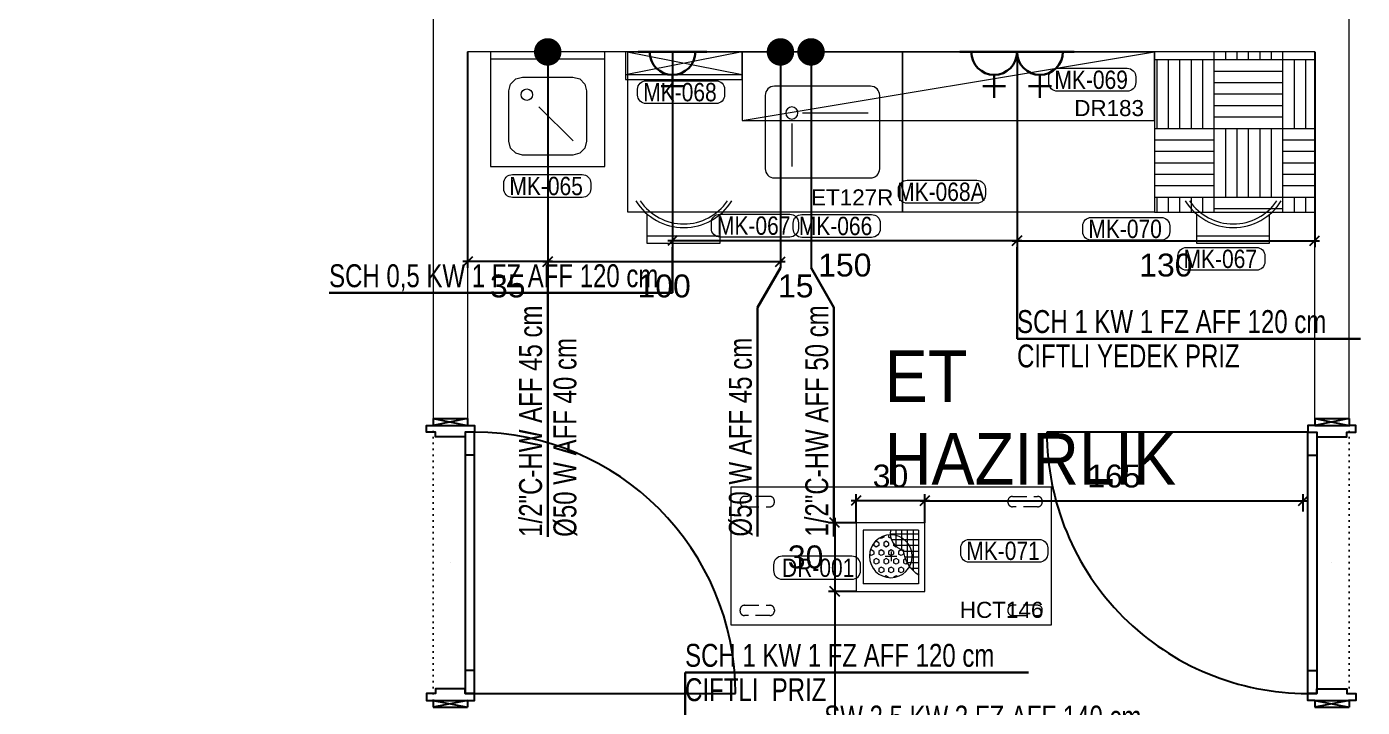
# Model space of a CAD drawing. Extents: x -5598 to 26293, y -3808 to 13850.
# Drawn here: x -1368 to -784, y 4489 to 4786 of the extents above; entities that cross this region are included whole.
import ezdxf
from ezdxf.enums import TextEntityAlignment as Align

# ---------------------------------------------------------------- set-up
doc = ezdxf.new("R2010")
doc.units = 0
doc.header["$LTSCALE"] = 100
doc.header["$MEASUREMENT"] = 0
doc.linetypes.add('DOT', pattern=[0.25, 0, -0.25])
doc.linetypes.add('HIDDEN', pattern=[0.375, 0.25, -0.125])
for name, color, linetype, lineweight in [('AD', 5, 'Continuous', 9), ('AK', 7, 'Continuous', 15), ('AP', 6, 'Continuous', 15), ('Y-DUVAR GAZBETON', 161, 'Continuous', 20)]:
    doc.layers.add(name, color=color, linetype=linetype, lineweight=lineweight)
doc.layers.add('AKPOZ', color=4, linetype='Continuous', lineweight=5, transparency=0.5)
doc.layers.add('MAKPA YER IZGARASI', color=8, linetype='Continuous', lineweight=5, transparency=0.5)
for name, color, linetype in [('KA-PEN-5 @ 1', 5, 'Continuous'), ('KOR KASA', 1, 'Continuous'), ('OLCU DIS', 7, 'Continuous')]:
    doc.layers.add(name, color=color, linetype=linetype)
for name, color, linetype, lineweight, true_color in [('MAKPA ELEKTRIK', 7, 'Continuous', 30, 0x93039a), ('MAKPA GIDER OLC', 7, 'Continuous', 30, 0xcf6a1e), ('MAKPA SIHHI', 7, 'Continuous', 30, 0x428a93)]:
    doc.layers.add(name, color=color, linetype=linetype, lineweight=lineweight, true_color=true_color)
doc.styles.add('MAKPA TESISAT', font='arial.ttf', dxfattribs={"height": 10})
doc.styles.add('OLC-50', font='romans.shx', dxfattribs={"width": 0.5, "height": 0.15})
doc.styles.add('olcu', font='romans.shx', dxfattribs={"width": 0.5})
doc.styles.add('POZ TEXT', font='ARIALN.TTF', dxfattribs={"height": 8})
doc.styles.get("Standard").update_dxf_attribs({"font": 'arial.ttf'})
doc.dimstyles.new('1-200', dxfattribs={"dimtxt": 40, "dimasz": 2, "dimexe": 0, "dimexo": 0, "dimgap": 10, "dimtad": 1, "dimdec": 4, "dimrnd": 0.1, "dimzin": 9, "dimdsep": 46, "dimtxsty": 'olcu', "dimblk1": 'SOL', "dimblk2": 'SAG', "dimsah": 1, "dimcen": 0, "dimse1": 1, "dimse2": 1, "dimclre": 13, "dimadec": 0, "dimazin": 0, "dimtfac": 1, "dimtdec": 4, "dimtix": 1, "dimtmove": 2, "dimatfit": 2, "dimldrblk": 'SOL', "dimfxl": 0, "dimtolj": 1, "dimarcsym": 0})
doc.dimstyles.new('MAKPA TESISAT DIM', dxfattribs={"dimscale": 0.7, "dimtxt": 12, "dimasz": 6, "dimexe": 4, "dimexo": 0, "dimgap": 8, "dimtad": 2, "dimtih": 1, "dimtoh": 1, "dimdec": 0, "dimrnd": 5, "dimzin": 0, "dimdsep": 46, "dimtxsty": 'MAKPA TESISAT', "dimblk1": 'OBLIQUE', "dimblk2": 'OBLIQUE', "dimsah": 1, "dimcen": 0, "dimdle": 3, "dimclrd": 256, "dimclre": 256, "dimclrt": 256, "dimadec": 0, "dimazin": 0, "dimtfac": 1, "dimtdec": 0, "dimtix": 1, "dimtofl": 0, "dimtmove": 2, "dimatfit": 3, "dimldrblk": 'OBLIQUE', "dimfxl": 0, "dimtvp": 7, "dimtolj": 1, "dimtzin": 0, "dimarcsym": 0})

# ---------------------------------------------------------------- blocks, each defined once
blk = doc.blocks.new('SOL')
at = {"color": 0}
for p, q in [((0, 30), (0, -6.96)), ((7.58, 0), (-6.97, 0))]:
    blk.add_line(p, q, dxfattribs=at)
blk.add_circle((0, 0), 3, dxfattribs=at)
blk = doc.blocks.new('SAG')
at = {"color": 0}
for p, q in [((0, -30), (0, 6.96)), ((7.58, 0), (-6.97, 0))]:
    blk.add_line(p, q, dxfattribs=at)
blk.add_circle((0, 0), 3, dxfattribs=at)
blk = doc.blocks.new('*D332')
at = {"layer": 'OLCU DIS', "color": 0, "lineweight": -2, "transparency": 16777216}
blk.add_line((21268, -935), (-2968, -935), dxfattribs=at)
at = {"layer": 'OLCU DIS', "color": 0, "lineweight": -2, "transparency": 16777216, "xscale": 2, "yscale": 2, "zscale": 2, "rotation": 180}
blk.add_blockref('SAG', (-2970, -935), dxfattribs=at)
at = {"layer": 'OLCU DIS', "color": 0, "lineweight": -2, "transparency": 16777216, "xscale": 2, "yscale": 2, "zscale": 2}
blk.add_blockref('SOL', (21270, -935), dxfattribs=at)
at = {"layer": 'OLCU DIS', "color": 0, "transparency": 16777216, "insert": (9295.64, -905), "char_height": 40, "attachment_point": 5, "style": 'olcu'}
blk.add_mtext('\\A1;24240', dxfattribs=at)
blk = doc.blocks.new('*U91')
at = {"layer": 'KOR KASA'}
for p, q in [((0, 126), (15, 126)), ((15, 126), (15, 123)), ((0, 3), (0, 0)), ((0, 3), (15, 3)), ((15, 3), (15, 0))]:
    blk.add_line(p, q, dxfattribs=at)
for points in [[(15, 126), (0, 123)], [(0, 126), (15, 123)], [(0, 126), (0, 123)], [(0, 123), (15, 123)], [(15, 3), (0, 0)], [(0, 3), (15, 0)], [(0, 0), (15, 0)]]:
    blk.add_lwpolyline(points, dxfattribs=at)
blk = doc.blocks.new('*U573')
at = {"color": 0, "lineweight": -2}
for p, q in [((-3, 18), (-3, 132)), ((-107, 18), (-107, 14)), ((-13.1, 18), (-13.1, 14)), ((-60, 7.5), (-60, 7.5))]:
    blk.add_line(p, q, dxfattribs=at)
at = {"color": 0, "linetype": 'DOT', "ltscale": 0.1}
blk.add_line((-120, 0), (0, 0), dxfattribs=at)
at = {"color": 0, "lineweight": -2}
for points in [[(-120, 15), (-120, 18), (-117, 18), (-117, 14), (-115, 14), (-115, 1), (-117, 1), (-117, -3), (-120, -3), (-120, 0)], [(0, 15), (0, 18), (-3, 18), (-3, 14), (-5, 14), (-5, 1), (-3, 1), (-3, -3), (0, -3), (0, 0)]]:
    blk.add_lwpolyline(points, dxfattribs=at)
blk.add_lwpolyline([(-117, 18), (-117, 14), (-3, 14), (-3, 18)], close=True, dxfattribs=at)
blk.add_arc((-3, 18), 114, 90, 180, dxfattribs=at)
at = {"style": 'OLC-50', "width": 0.5, "flags": 1}
for tag, p in [('K-NO', (-182.76, -83.82)), ('K-KANRENK', (-2.31, -88.79)), ('K-BLOK', (-183.43, -120.56)), ('K-KASRENK', (-1.25, -126.74)), ('K-KAT', (-184.31, -156.03)), ('K-TAMACILMA', (-2.77, -165.71)), ('K-MAHALKOD', (-183.25, -193.98)), ('K-FOTOSEL', (-1.83, -201.71)), ('K-MAHALAD', (-184.78, -232.95)), ('K-HERMETIK', (0.08, -236.3)), ('K-ACILISYON', (-183.83, -268.95)), ('K-HIDROLIK', (-2.21, -270.16)), ('K-YANGIN', (-181.93, -303.54)), ('K-KART', (-0.38, -303.83)), ('K-KANATTIP', (-184.21, -337.41)), ('K-BAND', (-1.83, -345.67)), ('K-KANATMALZ', (-182.39, -371.07)), ('K-MENFEZ', (0.08, -380.26)), ('K-KASAMALZ', (-181.37, -410.06)), ('K-PBAR', (-2.21, -414.12)), ('K-KASATIP', (-182.05, -446.79)), ('K-ELEKTRIKLI', (-0.38, -447.79)), ('K-DUVAR', (-182.05, -485.23)), ('K-TIP', (-0.38, -486.44)), ('K-REZ1', (-0.38, -524.33)), ('K-REZ2', (-0.38, -560.76)), ('K-REZ3', (-0.38, -600.74))]:
    blk.add_attdef(tag, p, '', height=30, dxfattribs=at)
blk = doc.blocks.new('*U575')
at = {"color": 0, "linetype": 'DOT', "ltscale": 0.1}
blk.add_line((-120, 15), (0, 15), dxfattribs=at)
at = {"color": 0, "lineweight": -2}
for p, q in [((-60, 7.5), (-60, 7.5)), ((-107, -3), (-107, 1)), ((-13.1, -3), (-13.1, 1)), ((-117, -3), (-117, -117))]:
    blk.add_line(p, q, dxfattribs=at)
for points in [[(-120, 0), (-120, -3), (-117, -3), (-117, 1), (-115, 1), (-115, 14), (-117, 14), (-117, 18), (-120, 18), (-120, 15)], [(0, 0), (0, -3), (-3, -3), (-3, 1), (-5, 1), (-5, 14), (-3, 14), (-3, 18), (0, 18), (0, 15)]]:
    blk.add_lwpolyline(points, dxfattribs=at)
blk.add_lwpolyline([(-117, -3), (-117, 1), (-3, 1), (-3, -3)], close=True, dxfattribs=at)
blk.add_arc((-117, -3), 114, 270, 0, dxfattribs=at)
at = {"style": 'OLC-50', "width": 0.5, "flags": 1}
for tag, p in [('K-NO', (-182.76, -83.82)), ('K-KANRENK', (-2.31, -88.79)), ('K-BLOK', (-183.43, -120.56)), ('K-KASRENK', (-1.25, -126.74)), ('K-KAT', (-184.31, -156.03)), ('K-TAMACILMA', (-2.77, -165.71)), ('K-MAHALKOD', (-183.25, -193.98)), ('K-FOTOSEL', (-1.83, -201.71)), ('K-MAHALAD', (-184.78, -232.95)), ('K-HERMETIK', (0.08, -236.3)), ('K-ACILISYON', (-183.83, -268.95)), ('K-HIDROLIK', (-2.21, -270.16)), ('K-YANGIN', (-181.93, -303.54)), ('K-KART', (-0.38, -303.83)), ('K-KANATTIP', (-184.21, -337.41)), ('K-BAND', (-1.83, -345.67)), ('K-KANATMALZ', (-182.39, -371.07)), ('K-MENFEZ', (0.08, -380.26)), ('K-KASAMALZ', (-181.37, -410.06)), ('K-PBAR', (-2.21, -414.12)), ('K-KASATIP', (-182.05, -446.79)), ('K-ELEKTRIKLI', (-0.38, -447.79)), ('K-DUVAR', (-182.05, -485.23)), ('K-TIP', (-0.38, -486.44)), ('K-REZ1', (-0.38, -524.33)), ('K-REZ2', (-0.38, -560.76)), ('K-REZ3', (-0.38, -600.74))]:
    blk.add_attdef(tag, p, '', height=30, dxfattribs=at)
blk = doc.blocks.new('KUTUK 70x70')
at = {"layer": 'AD'}
h = blk.add_hatch(dxfattribs=at)
h.set_pattern_fill('AR-PARQ1', color=256, scale=2.5, style=0)
h.set_pattern_definition([(90, (2379.03, -541.468), (-30, 30), [30, -30]), (90, (2384.03, -541.468), (-30, 30), [30, -30]), (90, (2389.03, -541.468), (-30, 30), [30, -30]), (90, (2394.03, -541.468), (-30, 30), [30, -30]), (90, (2399.03, -541.468), (-30, 30), [30, -30]), (90, (2404.03, -541.468), (-30, 30), [30, -30]), (90, (2409.03, -541.468), (-30, 30), [30, -30]), (0, (2379.03, -511.468), (30, -30), [30, -30]), (0, (2379.03, -506.468), (30, -30), [30, -30]), (0, (2379.03, -501.468), (30, -30), [30, -30]), (0, (2379.03, -496.468), (30, -30), [30, -30]), (0, (2379.03, -491.468), (30, -30), [30, -30]), (0, (2379.03, -486.468), (30, -30), [30, -30]), (0, (2379.03, -481.468), (30, -30), [30, -30])])
h.paths.add_polyline_path([(70, 0), (0, 0), (0, -70), (70, -70)])
at = {"layer": 'AK'}
blk.add_lwpolyline([(0, -70), (70, -70), (70, 0), (0, 0)], close=True, dxfattribs=at)
blk = doc.blocks.new('A$C1EA549A7')
at = {"layer": 'AD'}
for p, q in [((0, 51), (10, 0)), ((10, 51), (0, 0))]:
    blk.add_line(p, q, dxfattribs=at)
at = {"layer": 'AK'}
for points in [[(0, 0), (12, 0), (12, 51), (0, 51)], [(12, 0), (12, 51), (10, 51), (10, 0)]]:
    blk.add_lwpolyline(points, close=True, dxfattribs=at)
blk = doc.blocks.new('BICAKSTERILDOLABI')
at = {"layer": 'AK', "rotation": 90.00000000000225}
blk.add_blockref('A$C1EA549A7', (0, 0), dxfattribs=at)
blk = doc.blocks.new('COP')
at = {"layer": 'AD'}
blk.add_arc((0.48, 13.01), 23.08, 214.31978, 325.68022, dxfattribs=at)
at = {"layer": 'AK'}
for points in [[(-15.63, -5.68), (-15.63, -13.72), (-15.63, -15.31), (16.34, -15.31), (16.34, -5.9)], [(-15.63, -5.8), (-15.63, -16.89), (-15.63, -18.48), (16.34, -18.48), (16.34, -5.8)]]:
    blk.add_lwpolyline(points, dxfattribs=at)
blk.add_arc((0.48, 13.01), 24.68, 211.82046, 328.17954, dxfattribs=at)
blk = doc.blocks.new('EL YIKAMA EVYESI 3D')
at = {"layer": 'AD'}
for p, q in [((0, -3), (50, -3)), ((36.09, -38.83), (21.18, -23.97))]:
    blk.add_line(p, q, dxfattribs=at)
blk.add_lwpolyline([(36, -11), (39, -11.8), (41.2, -14), (42, -17), (42, -39), (41.2, -42), (39, -44.2), (36, -45), (14, -45), (11, -44.2), (8.8, -42), (8, -39), (8, -17), (8.8, -14), (11, -11.8), (14, -11)], close=True, dxfattribs=at)
blk.add_circle((15.88, -18.66), 2.5, dxfattribs=at)
at = {"layer": 'AK'}
blk.add_lwpolyline([(0, -50), (50, -50), (50, 0), (0, 0)], close=True, dxfattribs=at)
blk = doc.blocks.new('50x40 EVYE')
at = {"layer": 'AD'}
for p, q in [((8.7, 28.35), (-20, 28.35)), ((13.35, 23.7), (13.35, 5))]:
    blk.add_line(p, q, dxfattribs=at)
blk.add_lwpolyline([(21, 0), (-21, 0, -0.414214), (-25, 4), (-25, 36, -0.414214), (-21, 40), (21, 40, -0.414214), (25, 36), (25, 4, -0.414214)], format="xyb", close=True, dxfattribs=at)
blk.add_circle((13.35, 28.35), 2.65, dxfattribs=at)
blk = doc.blocks.new('ET127R')
at = {"layer": 'AK'}
blk.add_lwpolyline([(120, -70), (0, -70), (0, 0), (120, 0)], close=True, dxfattribs=at)
at = {"layer": 'AK', "xscale": -1}
blk.add_blockref('50x40 EVYE', (85, -55), dxfattribs=at)
at = {"layer": 'AKPOZ'}
blk.add_text('ET127R', height=7.02, dxfattribs=at).set_placement((80, -67))
blk = doc.blocks.new('HCT146')
at = {"layer": 'AD', "linetype": 'HIDDEN', "ltscale": 0.25}
for points in [[(6, -9.45), (17, -9.45, 0.414214), (19, -7.45), (19, -6.95, 0.414214), (17, -4.95), (6, -4.95, 0.414214), (4, -6.95), (4, -7.45, 0.414214)], [(134, -9.45), (123, -9.45, -0.414214), (121, -7.45), (121, -6.95, -0.414214), (123, -4.95), (134, -4.95, -0.414214), (136, -6.95), (136, -7.45, -0.414214)], [(6, -52.45), (17, -52.45, -0.414214), (19, -54.45), (19, -54.95, -0.414214), (17, -56.95), (6, -56.95, -0.414214), (4, -54.95), (4, -54.45, -0.414214)], [(134, -52.45), (123, -52.45, 0.414214), (121, -54.45), (121, -54.95, 0.414214), (123, -56.95), (134, -56.95, 0.414214), (136, -54.95), (136, -54.45, 0.414214)]]:
    blk.add_lwpolyline(points, format="xyb", close=True, dxfattribs=at)
at = {"layer": 'AK'}
blk.add_lwpolyline([(0, -60.95), (140, -60.95), (140, -0.95), (0, -0.95)], close=True, dxfattribs=at)
at = {"layer": 'AKPOZ'}
blk.add_text('HCT146', height=7.02, dxfattribs=at).set_placement((100, -57.95))
blk = doc.blocks.new('DR183')
at = {"layer": 'AD'}
blk.add_line((0, -30), (180, 0), dxfattribs=at)
at = {"layer": 'AK'}
blk.add_lwpolyline([(0, -30), (180, -30), (180, 0), (0, 0)], close=True, dxfattribs=at)
at = {"layer": 'AKPOZ'}
blk.add_text('DR183', height=7, dxfattribs=at).set_placement((145, -28))
blk = doc.blocks.new('POZ_X')
at = {"layer": 'AP'}
blk.add_lwpolyline([(12.75, 10), (-17.75, 10, 0.414214), (-21.5, 6.25), (-21.5, 3.75, 0.414214), (-17.75, 0), (12.75, 0, 0.414214), (16.5, 3.75), (16.5, 6.25, 0.414214)], format="xyb", close=True, dxfattribs=at)
at = {"layer": 'AP', "style": 'POZ TEXT'}
blk.add_attdef('POZ_NO', text='', height=8, dxfattribs=at).set_placement((-3, 5), align=Align.MIDDLE_CENTER)
at = {"layer": 'AP', "style": 'POZ TEXT', "flags": 1}
blk.add_attdef('URUN_ADI', text='', height=7, dxfattribs=at).set_placement((-3, -4.34), align=Align.MIDDLE_CENTER)
blk = doc.blocks.new('300x300')
at = {"layer": 'MAKPA YER IZGARASI', "linetype": 'Continuous', "ltscale": 2}
for p, q in [((-14.71, 14.63), (15.29, 14.63)), ((-14.71, -15.37), (-14.71, 14.63)), ((-12.01, 11.32), (-12.01, -12.12)), ((-12.01, 11.32), (12.29, 11.32)), ((12.29, 11.32), (12.29, -12.12)), ((15.29, -15.37), (-14.71, -15.37)), ((-12.01, -12.12), (12.29, -12.12))]:
    blk.add_line(p, q, dxfattribs=at)
at = {"layer": 'MAKPA YER IZGARASI', "color": 1, "linetype": 'Continuous', "ltscale": 2}
for p, q in [((-12.01, 9.63), (0.25, 9.63)), ((-12.01, 7.13), (-5.95, 7.13)), ((-9.71, -6.42), (-9.71, 11.32)), ((-7.21, 5.82), (-7.21, 11.32)), ((-5.95, 7.13), (-0.28, 7.13)), ((-4.71, 8.03), (-4.71, 11.32)), ((-4.71, 2.76), (-4.71, 8.03)), ((-2.21, 9.08), (-2.21, 11.32)), ((-2.21, 4.31), (-2.21, 9.08)), ((-0.05, 7.79), (0.01, 7.76)), ((0.01, 7.76), (1.09, 8.38)), ((1.09, 9.33), (1.09, 8.38)), ((1.09, 5.88), (2.17, 6.51)), ((1.09, 5.88), (1.09, 4.63)), ((2.17, 6.51), (3.26, 5.88)), ((3.26, 8.84), (3.26, 8.38)), ((3.26, 8.38), (4.34, 7.76)), ((3.26, 5.88), (3.26, 4.63)), ((4.34, 7.76), (4.89, 8.08)), ((5.42, 5.88), (6.5, 6.51)), ((5.42, 5.88), (5.42, 4.63)), ((6.5, 6.51), (7.29, 6.05)), ((-12.01, 4.63), (-8.01, 4.63)), ((-12.01, 2.13), (-8.99, 2.13)), ((-8.99, 2.13), (-5.48, 2.13)), ((-8.01, 4.63), (-1.88, 4.63)), ((-7.21, -3.12), (-7.21, 5.82)), ((-5.4, 2.13), (-4.32, 2.76)), ((-5.4, 2.13), (-5.4, 0.88)), ((-5.4, 0.88), (-4.32, 0.26)), ((-4.32, 2.76), (-3.24, 2.13)), ((-4.32, 0.26), (-3.24, 0.88)), ((-3.24, 2.13), (-3.24, 0.88)), ((2.64, 0.08), (-2.47, 0.08)), ((-2.39, 4.15), (-2.16, 4.01)), ((-2.16, 4.01), (-1.07, 4.63)), ((-1.07, 5.63), (-1.07, 4.63)), ((-1.07, 2.13), (0.01, 2.76)), ((-1.07, 2.13), (-1.07, 0.88)), ((-1.07, 0.88), (0.01, 0.26)), ((0, 2.12), (0, -2.12)), ((0.01, 2.76), (1.09, 2.13)), ((0.01, 0.26), (1.09, 0.88)), ((1.09, 4.63), (2.17, 4.01)), ((1.09, 2.13), (1.09, 0.88)), ((2.17, 4.01), (3.26, 4.63)), ((3.26, 2.13), (4.34, 2.76)), ((3.26, 2.13), (3.26, 0.88)), ((3.26, 0.88), (4.34, 0.26)), ((4.34, 2.76), (5.42, 2.13)), ((4.34, 0.26), (5.42, 0.88)), ((5.42, 4.63), (6.5, 4.01)), ((5.42, 2.13), (5.42, 0.88)), ((6.5, 4.01), (7.59, 4.63)), ((7.59, 5.69), (7.59, 4.63)), ((7.59, 2.13), (8.67, 2.76)), ((7.59, 2.13), (7.59, 0.88)), ((7.59, 0.88), (8.67, 0.26)), ((8.67, 2.76), (9.17, 2.47)), ((8.67, 0.26), (9.47, 0.72)), ((-12.01, -0.37), (-9.22, -0.37)), ((-12.01, -2.87), (-8.78, -2.87)), ((-12.01, -5.37), (-8.74, -5.37)), ((-9.22, -0.37), (-6.03, -0.37)), ((-8.78, -2.87), (-7.07, -2.87)), ((-7.19, -3.09), (-6.49, -3.49)), ((-6.49, -3.49), (-5.4, -2.87)), ((-6.28, -1.11), (-5.4, -1.62)), ((-5.4, -1.62), (-5.4, -2.87)), ((-5.4, -5.37), (-4.32, -4.74)), ((-5.4, -5.37), (-5.4, -6.62)), ((-4.32, -4.74), (-3.24, -5.37)), ((-3.24, -1.62), (-2.16, -0.99)), ((-3.24, -1.62), (-3.24, -2.87)), ((-3.24, -2.87), (-2.16, -3.49)), ((-3.24, -5.37), (-3.24, -6.62)), ((-2.16, -0.99), (-1.07, -1.62)), ((-2.16, -3.49), (-1.07, -2.87)), ((-1.07, -1.62), (-1.07, -2.87)), ((-1.07, -5.37), (0.01, -4.74)), ((-1.07, -5.37), (-1.07, -6.62)), ((0.01, -4.74), (1.09, -5.37)), ((1.09, -1.62), (2.17, -0.99)), ((1.09, -1.62), (1.09, -2.87)), ((1.09, -2.87), (2.17, -3.49)), ((1.09, -5.37), (1.09, -6.62)), ((2.17, -0.99), (3.26, -1.62)), ((2.17, -3.49), (3.26, -2.87)), ((3.26, -1.62), (3.26, -2.87)), ((3.26, -5.37), (4.34, -4.74)), ((3.26, -5.37), (3.26, -6.62)), ((4.34, -4.74), (5.42, -5.37)), ((5.42, -1.62), (6.5, -0.99)), ((5.42, -1.62), (5.42, -2.87)), ((5.42, -2.87), (6.5, -3.49)), ((5.42, -5.37), (5.42, -6.62)), ((6.5, -0.99), (7.59, -1.62)), ((6.5, -3.49), (7.59, -2.87)), ((7.59, -1.62), (7.59, -2.87)), ((7.59, -5.37), (7.95, -5.16)), ((7.59, -5.37), (7.59, -5.66)), ((-12.01, -7.87), (-11.4, -7.87)), ((-5.4, -6.62), (-4.32, -7.24)), ((-4.32, -7.24), (-3.24, -6.62)), ((-2.82, -8.88), (-2.16, -8.49)), ((-2.16, -8.49), (-1.07, -9.12)), ((-1.07, -6.62), (0.01, -7.24)), ((-1.07, -9.12), (-1.07, -9.28)), ((0.01, -7.24), (1.09, -6.62)), ((1.09, -9.12), (2.17, -8.49)), ((1.09, -9.12), (1.09, -9.31)), ((2.17, -8.49), (2.93, -8.93)), ((3.26, -6.62), (4.34, -7.24)), ((4.34, -7.24), (5.42, -6.62))]:
    blk.add_line(p, q, dxfattribs=at)
at = {"layer": 'MAKPA YER IZGARASI', "linetype": 'Continuous', "ltscale": 2}
blk.add_lwpolyline([(15.29, 14.63), (15.29, -15.37)], dxfattribs=at)
at = {"layer": 'MAKPA YER IZGARASI', "color": 1, "linetype": 'Continuous', "ltscale": 2}
blk.add_circle((0.14, 0.01), 9.37, dxfattribs=at)
for centre, radius, start, end in [((-7.43, 9.96), 7.69, 283.55512, 10.23231), ((-20.04, 4), 14.68, 302.20528, 354.86629)]:
    blk.add_arc(centre, radius, start, end, dxfattribs=at)
blk = doc.blocks.new('SIHHI NOKTA')
at = {"layer": 'MAKPA SIHHI', "const_width": 6}
blk.add_lwpolyline([(3, 0, -1), (-3, 0, -1)], format="xyb", close=True, dxfattribs=at)
blk = doc.blocks.new('_OBLIQUE')
at = {"color": 0, "linetype": 'ByBlock', "lineweight": -2}
blk.add_line((-0.5, -0.5), (0.5, 0.5), dxfattribs=at)
blk = doc.blocks.new('*D1015')
at = {"layer": 'MAKPA SIHHI', "lineweight": -2, "transparency": 16777216}
for p, q in [((-1175, 4775), (-1175, 4680.71)), ((-1140, 4775), (-1140, 4680.71)), ((-1137.9, 4683.51), (-1177.1, 4683.51))]:
    blk.add_line(p, q, dxfattribs=at)
at = {"layer": 'MAKPA SIHHI', "lineweight": -2, "transparency": 16777216, "xscale": 4.199999999999998, "yscale": 4.199999999999998, "zscale": 4.199999999999998, "rotation": 180}
blk.add_blockref('_OBLIQUE', (-1175, 4683.51), dxfattribs=at)
at = {"layer": 'MAKPA SIHHI', "lineweight": -2, "transparency": 16777216, "xscale": 4.199999999999998, "yscale": 4.199999999999998, "zscale": 4.199999999999998}
blk.add_blockref('_OBLIQUE', (-1140, 4683.51), dxfattribs=at)
at = {"layer": 'MAKPA SIHHI', "transparency": 16777216, "insert": (-1157.5, 4672.8), "char_height": 10, "attachment_point": 5, "style": 'MAKPA TESISAT'}
blk.add_mtext('\\A1;35', dxfattribs=at)
blk = doc.blocks.new('*D1016')
at = {"layer": 'MAKPA SIHHI', "lineweight": -2, "transparency": 16777216}
for p, q in [((-1140, 4775), (-1140, 4680.71)), ((-1038.35, 4775), (-1038.35, 4680.71)), ((-1142.1, 4683.51), (-1036.25, 4683.51))]:
    blk.add_line(p, q, dxfattribs=at)
at = {"layer": 'MAKPA SIHHI', "lineweight": -2, "transparency": 16777216, "xscale": 4.199999999999998, "yscale": 4.199999999999998, "zscale": 4.199999999999998, "rotation": 180}
blk.add_blockref('_OBLIQUE', (-1140, 4683.51), dxfattribs=at)
at = {"layer": 'MAKPA SIHHI', "lineweight": -2, "transparency": 16777216, "xscale": 4.199999999999998, "yscale": 4.199999999999998, "zscale": 4.199999999999998}
blk.add_blockref('_OBLIQUE', (-1038.35, 4683.51), dxfattribs=at)
at = {"layer": 'MAKPA SIHHI', "transparency": 16777216, "insert": (-1089.17, 4672.8), "char_height": 10, "attachment_point": 5, "style": 'MAKPA TESISAT'}
blk.add_mtext('\\A1;100', dxfattribs=at)
blk = doc.blocks.new('*D1017')
at = {"layer": 'MAKPA SIHHI', "lineweight": -2, "transparency": 16777216}
for p, q in [((-1038.35, 4775), (-1038.35, 4680.71)), ((-1025, 4775), (-1025, 4680.71))]:
    blk.add_line(p, q, dxfattribs=at)
at = {"layer": 'MAKPA SIHHI', "transparency": 16777216, "insert": (-1031.67, 4672.8), "char_height": 10, "attachment_point": 5, "style": 'MAKPA TESISAT'}
blk.add_mtext('\\A1;15', dxfattribs=at)
blk = doc.blocks.new('ELK.PRIZ')
at = {"layer": 'MAKPA ELEKTRIK'}
for p, q in [((-15, 0), (15, 0)), ((15, 0), (-15, 0)), ((0, -10), (0, -20)), ((0, -20), (0, -10)), ((5, -15), (-5, -15))]:
    blk.add_line(p, q, dxfattribs=at)
blk.add_arc((0, 0), 10, 180, 0, dxfattribs=at)
blk = doc.blocks.new('*D791')
at = {"layer": 'MAKPA ELEKTRIK', "lineweight": -2, "transparency": 16777216}
for p, q in [((-935, 4775), (-935, 4689.82)), ((-805, 4775), (-805, 4689.82)), ((-937.1, 4692.62), (-802.9, 4692.62))]:
    blk.add_line(p, q, dxfattribs=at)
at = {"layer": 'MAKPA ELEKTRIK', "lineweight": -2, "transparency": 16777216, "xscale": 4.199999999999998, "yscale": 4.199999999999998, "zscale": 4.199999999999998, "rotation": 180}
blk.add_blockref('_OBLIQUE', (-935, 4692.62), dxfattribs=at)
at = {"layer": 'MAKPA ELEKTRIK', "lineweight": -2, "transparency": 16777216, "xscale": 4.199999999999998, "yscale": 4.199999999999998, "zscale": 4.199999999999998}
blk.add_blockref('_OBLIQUE', (-805, 4692.62), dxfattribs=at)
at = {"layer": 'MAKPA ELEKTRIK', "transparency": 16777216, "insert": (-870, 4681.92), "char_height": 10, "attachment_point": 5, "style": 'MAKPA TESISAT'}
blk.add_mtext('\\A1;130', dxfattribs=at)
blk = doc.blocks.new('*D792')
at = {"layer": 'MAKPA ELEKTRIK', "lineweight": -2, "transparency": 16777216}
for p, q in [((-1085.5, 4775), (-1085.5, 4689.82)), ((-935, 4775), (-935, 4689.82)), ((-932.9, 4692.62), (-1087.6, 4692.62))]:
    blk.add_line(p, q, dxfattribs=at)
at = {"layer": 'MAKPA ELEKTRIK', "lineweight": -2, "transparency": 16777216, "xscale": 4.199999999999998, "yscale": 4.199999999999998, "zscale": 4.199999999999998, "rotation": 180}
blk.add_blockref('_OBLIQUE', (-1085.5, 4692.62), dxfattribs=at)
at = {"layer": 'MAKPA ELEKTRIK', "lineweight": -2, "transparency": 16777216, "xscale": 4.199999999999998, "yscale": 4.199999999999998, "zscale": 4.199999999999998}
blk.add_blockref('_OBLIQUE', (-935, 4692.62), dxfattribs=at)
at = {"layer": 'MAKPA ELEKTRIK', "transparency": 16777216, "insert": (-1010.25, 4681.92), "char_height": 10, "attachment_point": 5, "style": 'MAKPA TESISAT'}
blk.add_mtext('\\A1;150', dxfattribs=at)
blk = doc.blocks.new('*D899')
at = {"layer": 'MAKPA GIDER OLC', "lineweight": -2, "transparency": 16777216}
for p, q in [((-1005.29, 4569.55), (-1005.29, 4581.94)), ((-975.29, 4569.55), (-975.29, 4581.94)), ((-973.19, 4579.14), (-1007.39, 4579.14))]:
    blk.add_line(p, q, dxfattribs=at)
at = {"layer": 'MAKPA GIDER OLC', "lineweight": -2, "transparency": 16777216, "xscale": 4.199999999999998, "yscale": 4.199999999999998, "zscale": 4.199999999999998, "rotation": 180}
blk.add_blockref('_OBLIQUE', (-1005.29, 4579.14), dxfattribs=at)
at = {"layer": 'MAKPA GIDER OLC', "lineweight": -2, "transparency": 16777216, "xscale": 4.199999999999998, "yscale": 4.199999999999998, "zscale": 4.199999999999998}
blk.add_blockref('_OBLIQUE', (-975.29, 4579.14), dxfattribs=at)
at = {"layer": 'MAKPA GIDER OLC', "transparency": 16777216, "insert": (-990.29, 4589.85), "char_height": 10, "attachment_point": 5, "style": 'MAKPA TESISAT'}
blk.add_mtext('\\A1;30', dxfattribs=at)
blk = doc.blocks.new('*D900')
at = {"layer": 'MAKPA GIDER OLC', "lineweight": -2, "transparency": 16777216}
for p, q in [((-975.29, 4569.55), (-975.29, 4581.94)), ((-810, 4574.5), (-810, 4581.94)), ((-977.39, 4579.14), (-807.9, 4579.14))]:
    blk.add_line(p, q, dxfattribs=at)
at = {"layer": 'MAKPA GIDER OLC', "lineweight": -2, "transparency": 16777216, "xscale": 4.199999999999998, "yscale": 4.199999999999998, "zscale": 4.199999999999998, "rotation": 180}
blk.add_blockref('_OBLIQUE', (-975.29, 4579.14), dxfattribs=at)
at = {"layer": 'MAKPA GIDER OLC', "lineweight": -2, "transparency": 16777216, "xscale": 4.199999999999998, "yscale": 4.199999999999998, "zscale": 4.199999999999998}
blk.add_blockref('_OBLIQUE', (-810, 4579.14), dxfattribs=at)
at = {"layer": 'MAKPA GIDER OLC', "transparency": 16777216, "insert": (-892.65, 4589.84), "char_height": 10, "attachment_point": 5, "style": 'MAKPA TESISAT'}
blk.add_mtext('\\A1;165', dxfattribs=at)
blk = doc.blocks.new('*D901')
at = {"layer": 'MAKPA GIDER OLC', "lineweight": -2, "transparency": 16777216}
for p, q in [((-1005.29, 4569.55), (-1017.43, 4569.55)), ((-1014.63, 4571.65), (-1014.63, 4537.45)), ((-1005.29, 4539.55), (-1017.43, 4539.55))]:
    blk.add_line(p, q, dxfattribs=at)
at = {"layer": 'MAKPA GIDER OLC', "lineweight": -2, "transparency": 16777216, "xscale": 4.199999999999998, "yscale": 4.199999999999998, "zscale": 4.199999999999998}
for p, rotation in [((-1014.63, 4569.55), 90), ((-1014.63, 4539.55), 270)]:
    blk.add_blockref('_OBLIQUE', p, dxfattribs=dict(at, rotation=rotation))
at = {"layer": 'MAKPA GIDER OLC', "transparency": 16777216, "insert": (-1027.37, 4554.55), "char_height": 10, "attachment_point": 5, "style": 'MAKPA TESISAT'}
blk.add_mtext('\\A1;30', dxfattribs=at)
blk = doc.blocks.new('*D902')
at = {"layer": 'MAKPA GIDER OLC', "lineweight": -2, "transparency": 16777216}
for p, q in [((-1005.29, 4539.55), (-1017.43, 4539.55)), ((-1014.63, 4541.65), (-1014.63, 4337.9)), ((-1005.33, 4340), (-1017.43, 4340))]:
    blk.add_line(p, q, dxfattribs=at)
at = {"layer": 'MAKPA GIDER OLC', "lineweight": -2, "transparency": 16777216, "xscale": 4.199999999999998, "yscale": 4.199999999999998, "zscale": 4.199999999999998}
for p, rotation in [((-1014.63, 4539.55), 90), ((-1014.63, 4340), 270)]:
    blk.add_blockref('_OBLIQUE', p, dxfattribs=dict(at, rotation=rotation))
at = {"layer": 'MAKPA GIDER OLC', "transparency": 16777216, "insert": (-1031.35, 4439.77), "char_height": 10, "attachment_point": 5, "style": 'MAKPA TESISAT'}
blk.add_mtext('\\A1;200', dxfattribs=at)

msp = doc.modelspace()

# ---------------------------------------------------------------- linework, layer by layer
at = {"layer": 'AK'}
msp.add_lwpolyline([(-875, 4705), (-985, 4705), (-985, 4775), (-875, 4775)], close=True, dxfattribs=at)
at = {"layer": 'MAKPA ELEKTRIK'}
for p, q in [((-1085.5, 4689.82444), (-1085.5, 4669.82444)), ((-935, 4689.82444), (-935, 4649.82444)), ((-1235.5, 4669.82444), (-1085.5, 4669.82444)), ((-935, 4649.82444), (-785, 4649.82444)), ((-1080, 4504.16699), (-930, 4504.16699)), ((-1080, 4431.22705), (-1080, 4504.16699))]:
    msp.add_line(p, q, dxfattribs=at)
at = {"layer": 'MAKPA SIHHI'}
for p, q in [((-1140, 4680.70507), (-1140, 4663.38457)), ((-1038.35, 4680.79894), (-1048.35, 4663.47844)), ((-1025, 4680.79894), (-1015, 4663.47844)), ((-1140, 4563.38457), (-1140, 4663.38457)), ((-1048.35, 4563.47844), (-1048.35, 4663.47844)), ((-1015, 4563.47844), (-1015, 4663.47844))]:
    msp.add_line(p, q, dxfattribs=at)
at = {"layer": 'Y-DUVAR GAZBETON'}
for p, q in [((-805, 4775), (-1174.99999, 4775)), ((-1174.99999, 4615), (-1189.99999, 4615)), ((-789.99999, 4615), (-804.99999, 4615))]:
    msp.add_line(p, q, dxfattribs=at)
for points in [[(-1189.99999, 4890), (-1189.99999, 4615)], [(-790, 4615), (-790, 4890)], [(-1174.99999, 4775), (-1174.99999, 4615)], [(-805, 4615), (-805, 4775)]]:
    msp.add_lwpolyline(points, dxfattribs=at)

# ---------------------------------------------------------------- block references
at = {"layer": 'AK'}
for name, p in [('EL YIKAMA EVYESI 3D', (-1165, 4775)), ('ET127R', (-1105, 4775)), ('DR183', (-1055, 4775)), ('COP', (-1081.03156, 4710)), ('COP', (-841.03156, 4710)), ('HCT146', (-1060, 4585.95395))]:
    msp.add_blockref(name, p, dxfattribs=at)
at = {"layer": 'AK', "rotation": 180}
for name, p in [('BICAKSTERILDOLABI', (-1106, 4775)), ('KUTUK 70x70', (-805, 4705))]:
    msp.add_blockref(name, p, dxfattribs=at)
at = {"layer": 'AP', "ltscale": 6}
ref = msp.add_blockref('POZ_X', (-899.62628, 4767.84977), dxfattribs=dict(at, xscale=-1, rotation=180))
ref.add_attrib('POZ_NO', 'MK-069', dxfattribs={"height": 8, "style": 'POZ TEXT'}).set_placement((-902.62628, 4762.84977), align=Align.MIDDLE_CENTER)
ref = msp.add_blockref('POZ_X', (-1079.24074, 4762.44866), dxfattribs=dict(at, xscale=-1, rotation=180))
ref.add_attrib('POZ_NO', 'MK-068', dxfattribs={"height": 8, "style": 'POZ TEXT'}).set_placement((-1082.24074, 4757.44866), align=Align.MIDDLE_CENTER)
ref = msp.add_blockref('POZ_X', (-1137.69108, 4721.48686), dxfattribs=dict(at, xscale=-1, rotation=180))
ref.add_attrib('POZ_NO', 'MK-065', dxfattribs={"height": 8, "style": 'POZ TEXT'}).set_placement((-1140.69108, 4716.48686), align=Align.MIDDLE_CENTER)
ref = msp.add_blockref('POZ_X', (-965.28538, 4718.97188), dxfattribs=dict(at, xscale=-1, rotation=180))
ref.add_attrib('POZ_NO', 'MK-068A', dxfattribs={"height": 8, "style": 'POZ TEXT'}).set_placement((-968.28538, 4713.97188), align=Align.MIDDLE_CENTER)
ref = msp.add_blockref('POZ_X', (-1047.03618, 4704.19177), dxfattribs=dict(at, xscale=-1, rotation=180))
ref.add_attrib('POZ_NO', 'MK-067', dxfattribs={"height": 8, "style": 'POZ TEXT'}).set_placement((-1050.03618, 4699.19177), align=Align.MIDDLE_CENTER)
ref = msp.add_blockref('POZ_X', (-1011.28524, 4704.0462), dxfattribs=dict(at, xscale=-1, rotation=180))
ref.add_attrib('POZ_NO', 'MK-066', dxfattribs={"height": 8, "style": 'POZ TEXT'}).set_placement((-1014.28524, 4699.0462), align=Align.MIDDLE_CENTER)
ref = msp.add_blockref('POZ_X', (-884.80122, 4702.78459), dxfattribs=dict(at, xscale=-1, rotation=180))
ref.add_attrib('POZ_NO', 'MK-070', dxfattribs={"height": 8, "style": 'POZ TEXT'}).set_placement((-887.80122, 4697.78459), align=Align.MIDDLE_CENTER)
ref = msp.add_blockref('POZ_X', (-843.22174, 4689.69594), dxfattribs=dict(at, xscale=-1, rotation=180))
ref.add_attrib('POZ_NO', 'MK-067', dxfattribs={"height": 8, "style": 'POZ TEXT'}).set_placement((-846.22174, 4684.69594), align=Align.MIDDLE_CENTER)
ref = msp.add_blockref('POZ_X', (-938.11944, 4562.27265), dxfattribs=dict(at, xscale=-1, rotation=180))
ref.add_attrib('POZ_NO', 'MK-071', dxfattribs={"height": 8, "style": 'POZ TEXT'}).set_placement((-941.11944, 4557.27265), align=Align.MIDDLE_CENTER)
ref = msp.add_blockref('POZ_X', (-1019.86874, 4544.89073), dxfattribs=at)
ref.add_attrib('POZ_NO', 'DR-001', dxfattribs={"height": 8, "style": 'POZ TEXT'}).set_placement((-1021.85919, 4549.89073), align=Align.MIDDLE_CENTER)
at = {"layer": 'KA-PEN-5 @ 1', "rotation": 270}
for name, p in [('*U573', (-1190.00009, 4492)), ('*U575', (-804.99999, 4492))]:
    msp.add_blockref(name, p, dxfattribs=at)
at = {"layer": 'KOR KASA'}
for p in [(-1190.00009, 4489), (-805.0001, 4489)]:
    msp.add_blockref('*U91', p, dxfattribs=at)
at = {"layer": 'MAKPA ELEKTRIK'}
for p in [(-1085.5, 4775), (-945, 4775), (-925, 4775)]:
    msp.add_blockref('ELK.PRIZ', p, dxfattribs=at)
at = {"layer": 'MAKPA SIHHI'}
for p in [(-1140, 4775), (-1038.35, 4775), (-1025, 4775)]:
    msp.add_blockref('SIHHI NOKTA', p, dxfattribs=at)
at = {"layer": 'MAKPA YER IZGARASI', "xscale": -1}
msp.add_blockref('300x300', (-990, 4554.91504), dxfattribs=at)

# ---------------------------------------------------------------- texts
at = {"layer": 'AP', "color": 1, "ltscale": 0.2, "width": 0.9}
for s, p in [('ET', (-992.81331, 4622.27261)), ('HAZIRLIK', (-992.81331, 4586.12834))]:
    msp.add_text(s, height=22.5, dxfattribs=at).set_placement(p)
at = {"layer": 'MAKPA ELEKTRIK', "style": 'MAKPA TESISAT', "width": 0.75}
for s, p in [('SCH 0,5 KW 1 FZ AFF 120 cm', (-1235.5, 4672.32444)), ('SCH 1 KW 1 FZ AFF 120 cm', (-935, 4652.32444)), ('CIFTLI YEDEK PRIZ', (-935, 4637.32444)), ('SCH 1 KW 1 FZ AFF 120 cm', (-1080, 4506.66699)), ('CIFTLI  PRIZ', (-1080, 4491.66699)), ('SW 2,5 KW 3 FZ AFF 140 cm', (-1019.22174, 4479.72705))]:
    msp.add_text(s, height=10.00188, dxfattribs=at).set_placement(p)
at = {"layer": 'MAKPA SIHHI', "style": 'MAKPA TESISAT', "width": 0.75}
for s, p in [('1/2"C-HW AFF 45 cm', (-1142.5, 4563.38457)), ('1/2"C-HW AFF 50 cm', (-1017.5, 4563.47844)), ('%%C50 W AFF 40 cm', (-1127.5, 4563.38457)), ('%%C50 W AFF 45 cm', (-1050.85, 4563.47844))]:
    msp.add_text(s, height=10.00188, rotation=90, dxfattribs=at).set_placement(p)

# ---------------------------------------------------------------- dimensions: what is measured, and where the dimension line sits
at = {"layer": 'MAKPA ELEKTRIK'}
for base, p1, p2, picture, middle in [((-1085.5, 4692.6244374789), (-935, 4774.9999999998), (-1085.5, 4774.9999999998), '*D792', (-1010.25, 4681.9187076017)), ((-805, 4692.62444), (-935, 4775), (-805, 4775), '*D791', (-870, 4681.9153))]:
    dim = msp.add_linear_dim(base=base, p1=p1, p2=p2, dimstyle='MAKPA TESISAT DIM', override={"dimfxl": 0}, dxfattribs=at)
    dim.commit()
    dim.dimension.update_dxf_attribs({"geometry": picture, "text_midpoint": middle})
at = {"layer": 'MAKPA GIDER OLC'}
for base, p2, picture, middle in [((-1005.29117, 4579.13753), (-1005.29117, 4569.54885), '*D899', (-990.29117, 4589.84667)), ((-810, 4579.13753), (-810, 4574.49994), '*D900', (-892.64558, 4589.84326))]:
    dim = msp.add_linear_dim(base=base, p1=(-975.29117, 4569.54885), p2=p2, dimstyle='MAKPA TESISAT DIM', override={"dimfxl": 0}, dxfattribs=at)
    dim.commit()
    dim.dimension.update_dxf_attribs({"geometry": picture, "text_midpoint": middle})
for base, p1, p2, picture, middle in [((-1014.63255, 4539.54885), (-1005.29117, 4569.54885), (-1005.29117, 4539.54885), '*D901', (-1027.37443, 4554.54885)), ((-1014.63255, 4340), (-1005.29117, 4539.54885), (-1005.33017, 4340), '*D902', (-1031.34783, 4439.77442))]:
    dim = msp.add_linear_dim(base=base, p1=p1, p2=p2, angle=90, dimstyle='MAKPA TESISAT DIM', override={"dimfxl": 0}, dxfattribs=at)
    dim.commit()
    dim.dimension.update_dxf_attribs({"geometry": picture, "text_midpoint": middle})
at = {"layer": 'MAKPA SIHHI'}
for base, p1, p2, picture, middle in [((-1174.99999, 4683.50507), (-1140, 4775), (-1174.99999, 4775), '*D1015', (-1157.5, 4672.79593)), ((-1038.35, 4683.50507), (-1140, 4775), (-1038.35, 4775), '*D1016', (-1089.175, 4672.79934)), ((-1025, 4683.50507), (-1038.35, 4775), (-1025, 4775), '*D1017', (-1031.675, 4672.79934))]:
    dim = msp.add_linear_dim(base=base, p1=p1, p2=p2, dimstyle='MAKPA TESISAT DIM', override={"dimfxl": 0}, dxfattribs=at)
    dim.commit()
    dim.dimension.update_dxf_attribs({"geometry": picture, "text_midpoint": middle})
at = {"layer": 'OLCU DIS', "color": 7}
dim = msp.add_linear_dim(base=(-2970, -935), p1=(21270, -635), p2=(-2970, 7535), dimstyle='1-200', dxfattribs=at)
dim.commit()
dim.dimension.update_dxf_attribs({"geometry": '*D332', "text_midpoint": (9295.63768, -905), "dimtype": 160})

doc.saveas('drawing.dxf')
